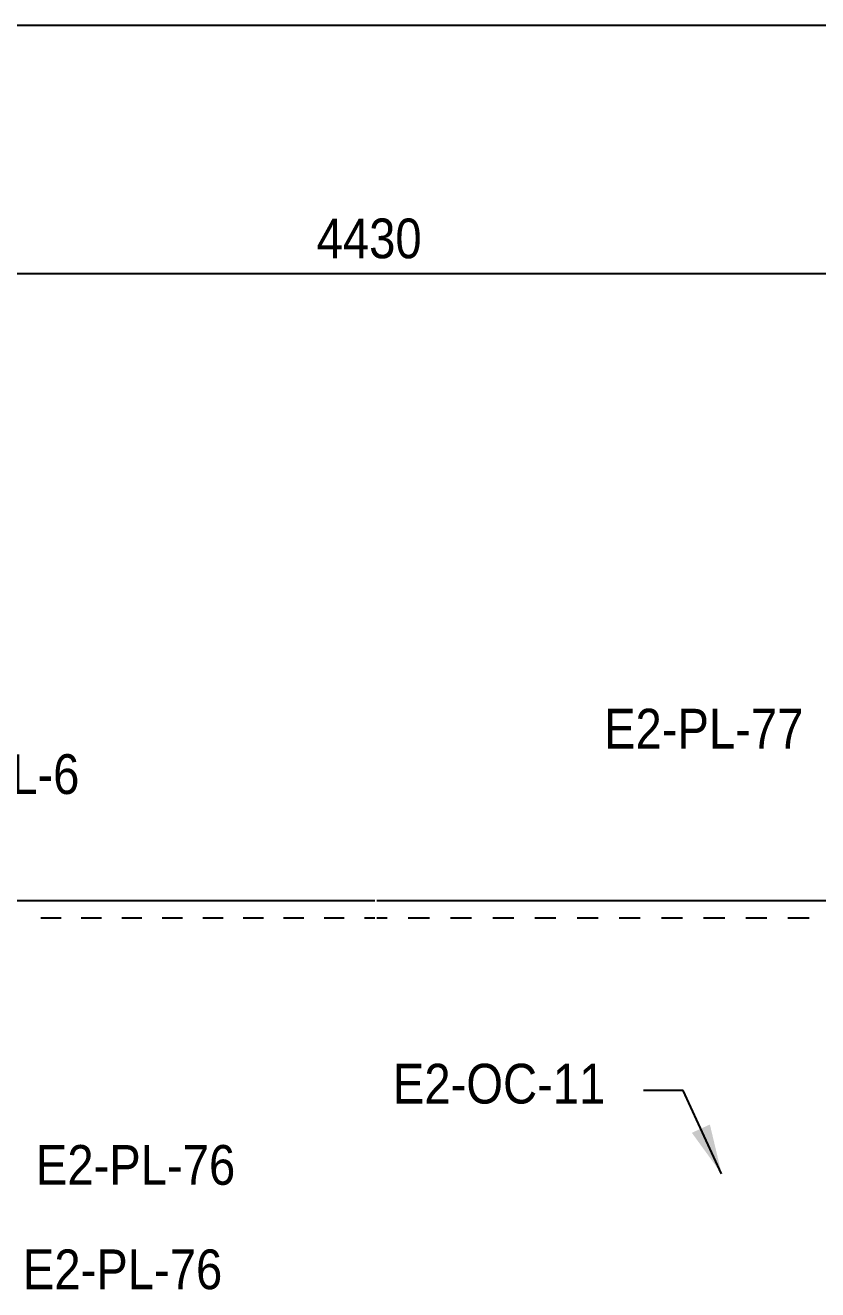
# Model space of a CAD drawing. Header units: millimetres. Extents: x 67 to 383, y 106 to 148.
# Drawn here: x 260.06 to 266.48, y 137.71 to 147.94 of the extents above; entities that cross this region are included whole.
import ezdxf

# ---------------------------------------------------------------- set-up
doc = ezdxf.new("R2010")
doc.units = ezdxf.units.MM
doc.linetypes.add('XKITLINE00', pattern=[0])
doc.styles.add('ARIAL', font='ARIAL.TTF')

msp = doc.modelspace()

# ---------------------------------------------------------------- linework, layer by layer
at = {"color": 5, "linetype": 'XKITLINE00'}
msp.add_line((233.084, 147.943), (299.851, 147.943), dxfattribs=at)
at = {"linetype": 'XKITLINE00'}
for p, q in [((258.796, 145.933), (267.003, 145.933)), ((260.19, 140.717), (260.353, 140.717)), ((260.517, 140.717), (260.681, 140.717)), ((260.845, 140.717), (261.008, 140.717)), ((261.172, 140.717), (261.336, 140.717)), ((261.5, 140.717), (261.664, 140.717)), ((261.827, 140.717), (261.991, 140.717)), ((262.155, 140.717), (262.319, 140.717)), ((262.482, 140.717), (262.646, 140.717)), ((262.81, 140.717), (262.892, 140.717)), ((262.908, 140.717), (262.993, 140.717)), ((263.164, 140.717), (263.335, 140.717)), ((263.505, 140.717), (263.676, 140.717)), ((263.847, 140.717), (264.018, 140.717)), ((264.188, 140.717), (264.359, 140.717)), ((264.53, 140.717), (264.7, 140.717)), ((264.871, 140.717), (265.042, 140.717)), ((265.213, 140.717), (265.383, 140.717)), ((265.554, 140.717), (265.725, 140.717)), ((265.896, 140.717), (266.066, 140.717)), ((266.237, 140.717), (266.408, 140.717)), ((265.389, 139.319), (265.067, 139.319)), ((265.7, 138.645), (265.389, 139.319))]:
    msp.add_line(p, q, dxfattribs=at)
at = {"color": 2, "linetype": 'XKITLINE00'}
for p, q in [((258.445, 140.857), (262.892, 140.857)), ((262.908, 140.857), (267.208, 140.857))]:
    msp.add_line(p, q, dxfattribs=at)
at = {"linetype": 'Continuous'}
msp.add_solid([(265.7, 138.645), (265.459, 138.977), (265.7, 138.645), (265.605, 139.044)], dxfattribs=at)

# ---------------------------------------------------------------- texts
at = {"color": 3, "style": 'ARIAL', "width": 0.85}
for s, p in [('4430', (262.422, 146.057)), ('E2-PL-77', (264.748, 142.088)), ('E2-PL-6', (259.1, 141.72)), ('E2-OC-11', (263.039, 139.214)), ('E2-PL-76', (260.149, 138.556)), ('E2-PL-76', (260.044, 137.711))]:
    msp.add_text(s, height=0.3218, dxfattribs=at).set_placement(p)

doc.saveas('drawing.dxf')
